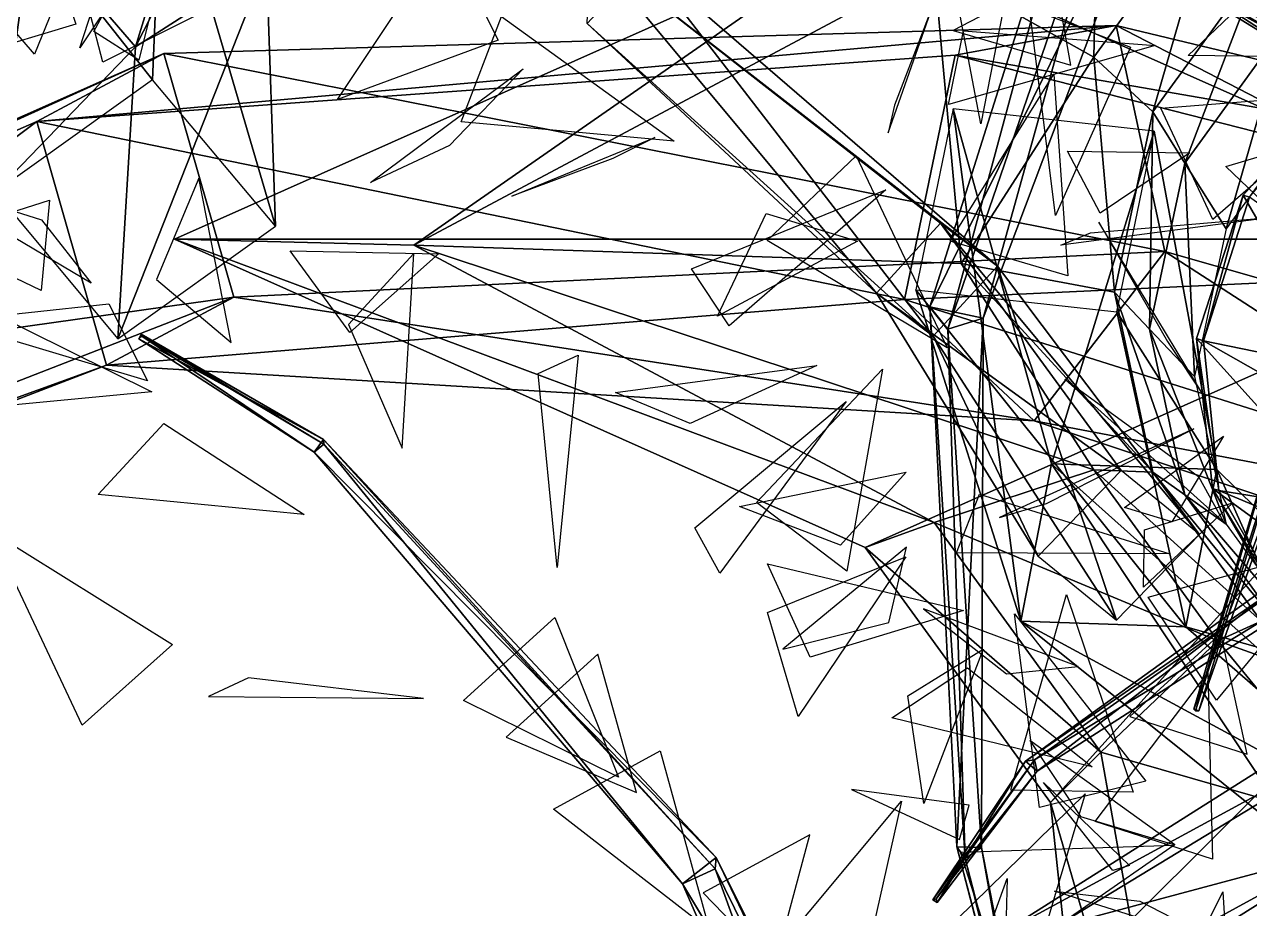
# Model space of a CAD drawing. Extents: x -154 to 171, y -158 to 169.
# Drawn here: x -37.24 to -7.49, y -16.26 to 5.22 of the extents above; entities that cross this region are included whole.
import ezdxf

# ---------------------------------------------------------------- set-up
doc = ezdxf.new("R2010")
doc.units = 0
for name, color, linetype in [('Branches', 15, 'CONTINUOUS'), ('Leaves', 3, 'CONTINUOUS'), ('Trunk', 15, 'CONTINUOUS')]:
    doc.layers.add(name, color=color, linetype=linetype)

msp = doc.modelspace()

# ---------------------------------------------------------------- linework, layer by layer
at = {"layer": 'Branches', "color": 15}
for points in [[(-28.947594, 15.638588, 184.084778), (-34.545963, 4.676399, 174.547104), (-31.3645, 6.728773, 172.941513)], [(-28.947594, 15.638588, 184.084778), (-31.596838, 14.268595, 185.937927), (-34.545963, 4.676399, 174.547104)], [(-31.596838, 14.268595, 185.937927), (-37.068512, 7.609795, 173.152908), (-34.545963, 4.676399, 174.547104)], [(-15.24773, -1.643296, 183.995026), (-9.394546, 10.192734, 178.813431), (-11.246903, 11.059394, 178.840042)], [(-14.811716, -2.184646, 182.863464), (-15.24773, -1.643296, 183.995026), (-11.246903, 11.059394, 178.840042)], [(-14.811716, -2.184646, 182.863464), (-11.246903, 11.059394, 178.840042), (-10.692714, 9.828115, 177.303848)], [(-15.24773, -1.643296, 183.995026), (-13.958473, -1.912923, 183.825485), (-9.394546, 10.192734, 178.813431)], [(-13.958473, -1.912923, 183.825485), (-10.692714, 9.828115, 177.303848), (-9.394546, 10.192734, 178.813431)], [(-13.958473, -1.912923, 183.825485), (-14.811716, -2.184646, 182.863464), (-10.692714, 9.828115, 177.303848)], [(-37.068512, 7.609795, 173.152908), (-33.887051, 9.662169, 171.547318), (-34.130859, 3.876416, 156.056793)], [(-33.887051, 9.662169, 171.547318), (-31.145008, 0.315724, 157.454941), (-34.130859, 3.876416, 156.056793)], [(-33.887051, 9.662169, 171.547318), (-31.3645, 6.728773, 172.941513), (-31.145008, 0.315724, 157.454941)], [(-34.545963, 4.676399, 174.547104), (-37.068512, 7.609795, 173.152908), (-37.955021, 1.142244, 157.260422)], [(-37.068512, 7.609795, 173.152908), (-34.130859, 3.876416, 156.056793), (-37.955021, 1.142244, 157.260422)], [(-23.575947, 5.242006, 179.565491), (-23.497858, 7.052024, 178.480881), (-16.550056, -1.311376, 169.879059)], [(-23.497858, 7.052024, 178.480881), (-14.988694, 0.3925, 169.679108), (-16.550056, -1.311376, 169.879059)], [(-23.497858, 7.052024, 178.480881), (-13.605385, -0.650468, 171.221741), (-14.988694, 0.3925, 169.679108)], [(-23.497858, 7.052024, 178.480881), (-22.178148, 6.75179, 180.13028), (-13.605385, -0.650468, 171.221741)], [(-31.3645, 6.728773, 172.941513), (-34.96917, -2.418447, 158.658569), (-31.145008, 0.315724, 157.454941)], [(-31.3645, 6.728773, 172.941513), (-34.545963, 4.676399, 174.547104), (-34.96917, -2.418447, 158.658569)], [(-22.178148, 6.75179, 180.13028), (-23.575947, 5.242006, 179.565491), (-15.166747, -2.354344, 171.421692)], [(-22.178148, 6.75179, 180.13028), (-15.166747, -2.354344, 171.421692), (-13.605385, -0.650468, 171.221741)], [(-9.887294, 6.840027, 313.927155), (-9.954453, 6.729447, 313.915466), (-5.380072, 3.915006, 312.684784)], [(-9.954453, 6.729447, 313.915466), (-9.938503, 6.806953, 313.812439), (-5.329359, 4.161436, 312.357208)], [(-9.954453, 6.729447, 313.915466), (-5.329359, 4.161436, 312.357208), (-5.380072, 3.915006, 312.684784)], [(-9.938503, 6.806953, 313.812439), (-9.887294, 6.840027, 313.927155), (-5.166536, 4.266594, 312.721954)], [(-9.938503, 6.806953, 313.812439), (-5.166536, 4.266594, 312.721954), (-5.329359, 4.161436, 312.357208)], [(-9.887294, 6.840027, 313.927155), (-5.380072, 3.915006, 312.684784), (-5.166536, 4.266594, 312.721954)], [(-36.94162, 2.859244, 154.402237), (-10.728753, 5.19547, 145.264618), (-14.639445, 4.473227, 140.717346)], [(-36.94162, 2.859244, 154.402237), (-33.85297, 4.516674, 159.523743), (-10.728753, 5.19547, 145.264618)], [(-33.85297, 4.516674, 159.523743), (-9.542207, -0.291827, 147.494995), (-10.728753, 5.19547, 145.264618)], [(-23.575947, 5.242006, 179.565491), (-16.550056, -1.311376, 169.879059), (-15.166747, -2.354344, 171.421692)], [(-14.639445, 4.473227, 140.717346), (-10.728753, 5.19547, 145.264618), (10.234354, 0.158861, 122.755569)], [(-10.728753, 5.19547, 145.264618), (11.522294, -6.292477, 125.570641), (10.234354, 0.158861, 122.755569)], [(-10.728753, 5.19547, 145.264618), (-9.542207, -0.291827, 147.494995), (11.522294, -6.292477, 125.570641)], [(-57.212959, -6.044036, 169.620956), (-33.85297, 4.516674, 159.523743), (-36.94162, 2.859244, 154.402237)], [(-57.212959, -6.044036, 169.620956), (-54.195148, -4.509834, 173.474731), (-33.85297, 4.516674, 159.523743)], [(-54.195148, -4.509834, 173.474731), (-32.158409, -1.401275, 160.313126), (-33.85297, 4.516674, 159.523743)], [(-34.545963, 4.676399, 174.547104), (-37.955021, 1.142244, 157.260422), (-34.96917, -2.418447, 158.658569)], [(-36.94162, 2.859244, 154.402237), (-14.639445, 4.473227, 140.717346), (-15.86984, -1.46044, 140.137344)], [(-33.85297, 4.516674, 159.523743), (-32.158409, -1.401275, 160.313126), (-9.542207, -0.291827, 147.494995)], [(-15.86984, -1.46044, 140.137344), (-14.639445, 4.473227, 140.717346), (4.856659, -0.501684, 118.081474)], [(-14.639445, 4.473227, 140.717346), (10.234354, 0.158861, 122.755569), (4.856659, -0.501684, 118.081474)], [(0, -12.147814, 95.634239), (-7.638345, 1.074133, 96.095802), (-5.184266, 3.798004, 96.190887)], [(-7.48674, 1.027253, 97.205933), (-5.184266, 3.798004, 96.190887), (-7.638345, 1.074133, 96.095802)], [(-13.044689, -9.279199, 158.784058), (-14.687978, 3.168195, 145.158966), (-15.594669, -1.225255, 142.95047)], [(-13.044689, -9.279199, 158.784058), (-12.29385, -5.455175, 160.446762), (-14.687978, 3.168195, 145.158966)], [(-12.29385, -5.455175, 160.446762), (-9.805258, 2.629665, 144.225708), (-14.687978, 3.168195, 145.158966)], [(-54.851643, -10.595896, 169.489685), (-57.212959, -6.044036, 169.620956), (-36.94162, 2.859244, 154.402237)], [(-54.851643, -10.595896, 169.489685), (-36.94162, 2.859244, 154.402237), (-35.247059, -3.058705, 155.19162)], [(-35.247059, -3.058705, 155.19162), (-36.94162, 2.859244, 154.402237), (-15.86984, -1.46044, 140.137344)], [(-12.29385, -5.455175, 160.446762), (-8.282524, -5.587651, 159.089111), (-9.805258, 2.629665, 144.225708)], [(-8.282524, -5.587651, 159.089111), (-10.711949, -1.763785, 142.017212), (-9.805258, 2.629665, 144.225708)], [(0, -12.147814, 95.634239), (-8.771684, -2.411803, 95.974113), (-7.638345, 1.074133, 96.095802)], [(-8.601775, -2.463095, 97.188751), (-7.638345, 1.074133, 96.095802), (-8.771684, -2.411803, 95.974113)], [(-8.601775, -2.463095, 97.188751), (-7.48674, 1.027253, 97.205933), (-7.638345, 1.074133, 96.095802)], [(-0.204536, -4.188604, 123.705757), (-7.48674, 1.027253, 97.205933), (-8.601775, -2.463095, 97.188751)], [(-16.550056, -1.311376, 169.879059), (-14.988694, 0.3925, 169.679108), (-10.608237, -5.618287, 157.949158)], [(-14.988694, 0.3925, 169.679108), (-8.702746, -7.168028, 159.534409), (-10.608237, -5.618287, 157.949158)], [(-14.988694, 0.3925, 169.679108), (-13.605385, -0.650468, 171.221741), (-8.702746, -7.168028, 159.534409)], [(-32.158409, -1.401275, 160.313126), (-12.719573, -4.405405, 144.326157), (-9.542207, -0.291827, 147.494995)], [(-9.542207, -0.291827, 147.494995), (-12.719573, -4.405405, 144.326157), (6.94059, -10.940168, 122.636345)], [(-9.542207, -0.291827, 147.494995), (6.94059, -10.940168, 122.636345), (11.522294, -6.292477, 125.570641)], [(-15.86984, -1.46044, 140.137344), (4.856659, -0.501684, 118.081474), (2.821001, -7.361262, 118.007782)], [(-13.605385, -0.650468, 171.221741), (-15.166747, -2.354344, 171.421692), (-10.718976, -9.248563, 159.924011)], [(-13.605385, -0.650468, 171.221741), (-10.718976, -9.248563, 159.924011), (-8.702746, -7.168028, 159.534409)], [(-54.195148, -4.509834, 173.474731), (-51.833832, -9.061693, 173.34346), (-32.158409, -1.401275, 160.313126)], [(-51.833832, -9.061693, 173.34346), (-35.247059, -3.058705, 155.19162), (-32.158409, -1.401275, 160.313126)], [(-32.158409, -1.401275, 160.313126), (-35.247059, -3.058705, 155.19162), (-12.719573, -4.405405, 144.326157)], [(-35.247059, -3.058705, 155.19162), (-15.86984, -1.46044, 140.137344), (-12.719573, -4.405405, 144.326157)], [(-15.166747, -2.354344, 171.421692), (-16.550056, -1.311376, 169.879059), (-12.624467, -7.698822, 158.33876)], [(-16.550056, -1.311376, 169.879059), (-10.608237, -5.618287, 157.949158), (-12.624467, -7.698822, 158.33876)], [(-12.719573, -4.405405, 144.326157), (-15.86984, -1.46044, 140.137344), (2.821001, -7.361262, 118.007782)], [(-9.033363, -9.411674, 157.426407), (-15.594669, -1.225255, 142.95047), (-10.711949, -1.763785, 142.017212)], [(-9.033363, -9.411674, 157.426407), (-13.044689, -9.279199, 158.784058), (-15.594669, -1.225255, 142.95047)], [(-14.593843, -14.761139, 189.100327), (-13.958473, -1.912923, 183.825485), (-15.24773, -1.643296, 183.995026)], [(-14.393926, -15.038533, 188.594208), (-15.24773, -1.643296, 183.995026), (-14.811716, -2.184646, 182.863464)], [(-14.393926, -15.038533, 188.594208), (-14.593843, -14.761139, 189.100327), (-15.24773, -1.643296, 183.995026)], [(-8.282524, -5.587651, 159.089111), (-9.033363, -9.411674, 157.426407), (-10.711949, -1.763785, 142.017212)], [(-8.837819, -11.413238, 267.394531), (-5.36696, -1.960779, 265.02594), (-5.940769, -1.639736, 265.102692)], [(-8.801948, -11.454994, 267.276886), (-8.837819, -11.413238, 267.394531), (-5.940769, -1.639736, 265.102692)], [(-8.801948, -11.454994, 267.276886), (-5.940769, -1.639736, 265.102692), (-5.769538, -1.889533, 264.514038)], [(-13.9984, -14.770671, 188.964615), (-14.811716, -2.184646, 182.863464), (-13.958473, -1.912923, 183.825485)], [(-14.593843, -14.761139, 189.100327), (-13.9984, -14.770671, 188.964615), (-13.958473, -1.912923, 183.825485)], [(-8.837819, -11.413238, 267.394531), (-8.717071, -11.457063, 267.375214), (-5.36696, -1.960779, 265.02594)], [(-8.717071, -11.457063, 267.375214), (-8.801948, -11.454994, 267.276886), (-5.769538, -1.889533, 264.514038)], [(-8.717071, -11.457063, 267.375214), (-5.769538, -1.889533, 264.514038), (-5.36696, -1.960779, 265.02594)], [(-34.460728, -2.418519, 244.421448), (-34.403824, -2.30637, 244.388901), (-29.976307, -4.860066, 242.808487)], [(-34.391464, -2.352852, 244.509567), (-34.403824, -2.30637, 244.388901), (-34.460728, -2.418519, 244.421448)], [(-34.391464, -2.352852, 244.509567), (-34.460728, -2.418519, 244.421448), (-30.201057, -5.167085, 242.923233)], [(-34.403824, -2.30637, 244.388901), (-29.972708, -4.97626, 243.192856), (-29.976307, -4.860066, 242.808487)], [(-34.403824, -2.30637, 244.388901), (-34.391464, -2.352852, 244.509567), (-29.972708, -4.97626, 243.192856)], [(-34.391464, -2.352852, 244.509567), (-30.201057, -5.167085, 242.923233), (-29.972708, -4.97626, 243.192856)], [(-15.166747, -2.354344, 171.421692), (-12.624467, -7.698822, 158.33876), (-10.718976, -9.248563, 159.924011)], [(-13.9984, -14.770671, 188.964615), (-14.393926, -15.038533, 188.594208), (-14.811716, -2.184646, 182.863464)], [(-34.460728, -2.418519, 244.421448), (-29.976307, -4.860066, 242.808487), (-30.201057, -5.167085, 242.923233)], [(0, -12.147814, 95.634239), (-8.388319, -6.057054, 95.846863), (-8.771684, -2.411803, 95.974113)], [(-8.229486, -6.10389, 96.955986), (-8.771684, -2.411803, 95.974113), (-8.388319, -6.057054, 95.846863)], [(-8.229486, -6.10389, 96.955986), (-8.601775, -2.463095, 97.188751), (-8.771684, -2.411803, 95.974113)], [(0.20664, -7.462109, 123.832634), (-8.601775, -2.463095, 97.188751), (-8.229486, -6.10389, 96.955986)], [(0.20664, -7.462109, 123.832634), (-0.204536, -4.188604, 123.705757), (-8.601775, -2.463095, 97.188751)], [(-51.833832, -9.061693, 173.34346), (-54.851643, -10.595896, 169.489685), (-35.247059, -3.058705, 155.19162)], [(-12.719573, -4.405405, 144.326157), (2.821001, -7.361262, 118.007782), (6.94059, -10.940168, 122.636345)], [(-30.201057, -5.167085, 242.923233), (-29.976307, -4.860066, 242.808487), (-20.438068, -15.014645, 240.929626)], [(-29.972708, -4.97626, 243.192856), (-30.201057, -5.167085, 242.923233), (-21.256989, -15.656905, 241.307556)], [(-29.976307, -4.860066, 242.808487), (-20.466372, -15.295988, 242.0121), (-20.438068, -15.014645, 240.929626)], [(-29.976307, -4.860066, 242.808487), (-29.972708, -4.97626, 243.192856), (-20.466372, -15.295988, 242.0121)], [(-29.972708, -4.97626, 243.192856), (-21.256989, -15.656905, 241.307556), (-20.466372, -15.295988, 242.0121)], [(-30.201057, -5.167085, 242.923233), (-20.438068, -15.014645, 240.929626), (-21.256989, -15.656905, 241.307556)], [(-12.924838, -12.677751, 273.33786), (-2.203194, -5.287863, 267.834747), (-2.786403, -5.36746, 266.908905)], [(-12.924838, -12.677751, 273.33786), (-12.70898, -12.640502, 273.648224), (-2.203194, -5.287863, 267.834747)], [(-12.70898, -12.640502, 273.648224), (-2.172826, -6.203355, 267.230927), (-2.203194, -5.287863, 267.834747)], [(-6.036052, -14.891586, 171.604523), (-12.29385, -5.455175, 160.446762), (-13.044689, -9.279199, 158.784058)], [(-12.642386, -12.918467, 273.39801), (-12.924838, -12.677751, 273.33786), (-2.786403, -5.36746, 266.908905)], [(-12.642386, -12.918467, 273.39801), (-2.786403, -5.36746, 266.908905), (-2.172826, -6.203355, 267.230927)], [(-6.036052, -14.891586, 171.604523), (-5.693683, -11.365495, 172.33493), (-12.29385, -5.455175, 160.446762)], [(-5.693683, -11.365495, 172.33493), (-8.282524, -5.587651, 159.089111), (-12.29385, -5.455175, 160.446762)], [(-2.508611, -11.26894, 170.623199), (-9.033363, -9.411674, 157.426407), (-8.282524, -5.587651, 159.089111)], [(-5.693683, -11.365495, 172.33493), (-2.508611, -11.26894, 170.623199), (-8.282524, -5.587651, 159.089111)], [(-12.70898, -12.640502, 273.648224), (-12.642386, -12.918467, 273.39801), (-2.172826, -6.203355, 267.230927)], [(0, -12.147814, 95.634239), (-6.554537, -9.231322, 95.736053), (-8.388319, -6.057054, 95.846863)], [(-6.434243, -9.265605, 96.547882), (-8.388319, -6.057054, 95.846863), (-6.554537, -9.231322, 95.736053)], [(-6.434243, -9.265605, 96.547882), (-8.229486, -6.10389, 96.955986), (-8.388319, -6.057054, 95.846863)], [(1.839998, -10.307703, 123.54068), (-8.229486, -6.10389, 96.955986), (-6.434243, -9.265605, 96.547882)], [(1.839998, -10.307703, 123.54068), (0.20664, -7.462109, 123.832634), (-8.229486, -6.10389, 96.955986)], [(-2.850981, -14.795032, 169.892792), (-13.044689, -9.279199, 158.784058), (-9.033363, -9.411674, 157.426407)], [(-2.850981, -14.795032, 169.892792), (-6.036052, -14.891586, 171.604523), (-13.044689, -9.279199, 158.784058)], [(-2.508611, -11.26894, 170.623199), (-2.850981, -14.795032, 169.892792), (-9.033363, -9.411674, 157.426407)], [(-13.630527, -16.939053, 180.748062), (-3.709943, -11.544402, 172.277069), (-5.794305, -11.983121, 170.401077)], [(-13.630527, -16.939053, 180.748062), (-12.217018, -16.711128, 182.464722), (-3.709943, -11.544402, 172.277069)], [(-12.217018, -16.711128, 182.464722), (-2.750358, -14.177405, 171.826645), (-3.709943, -11.544402, 172.277069)], [(-8.837819, -11.413238, 267.394531), (-8.801948, -11.454994, 267.276886), (-8.717071, -11.457063, 267.375214)], [(-12.80809, -18.968803, 180.300171), (-13.630527, -16.939053, 180.748062), (-5.794305, -11.983121, 170.401077)], [(-12.80809, -18.968803, 180.300171), (-5.794305, -11.983121, 170.401077), (-4.834721, -14.616124, 169.950653)], [(-15.179895, -16.043577, 276.137207), (-12.70898, -12.640502, 273.648224), (-12.924838, -12.677751, 273.33786)], [(-15.179895, -16.043577, 276.137207), (-15.097485, -16.021957, 276.235291), (-12.70898, -12.640502, 273.648224)], [(-15.070726, -16.113316, 276.146881), (-15.179895, -16.043577, 276.137207), (-12.924838, -12.677751, 273.33786)], [(-15.097485, -16.021957, 276.235291), (-12.642386, -12.918467, 273.39801), (-12.70898, -12.640502, 273.648224)], [(-15.070726, -16.113316, 276.146881), (-12.924838, -12.677751, 273.33786), (-12.642386, -12.918467, 273.39801)], [(-15.097485, -16.021957, 276.235291), (-15.070726, -16.113316, 276.146881), (-12.642386, -12.918467, 273.39801)], [(-12.217018, -16.711128, 182.464722), (-11.394582, -18.740879, 182.01683), (-2.750358, -14.177405, 171.826645)], [(-11.394582, -18.740879, 182.01683), (-4.834721, -14.616124, 169.950653), (-2.750358, -14.177405, 171.826645)], [(-12.72024, -21.988811, 194.787521), (-13.9984, -14.770671, 188.964615), (-14.593843, -14.761139, 189.100327)], [(-12.676374, -22.059996, 194.68811), (-14.593843, -14.761139, 189.100327), (-14.393926, -15.038533, 188.594208)], [(-12.676374, -22.059996, 194.68811), (-12.72024, -21.988811, 194.787521), (-14.593843, -14.761139, 189.100327)], [(-12.594309, -21.985462, 194.755829), (-14.393926, -15.038533, 188.594208), (-13.9984, -14.770671, 188.964615)], [(-12.72024, -21.988811, 194.787521), (-12.594309, -21.985462, 194.755829), (-13.9984, -14.770671, 188.964615)], [(-11.394582, -18.740879, 182.01683), (-12.80809, -18.968803, 180.300171), (-4.834721, -14.616124, 169.950653)], [(-21.256989, -15.656905, 241.307556), (-20.438068, -15.014645, 240.929626), (-14.535851, -26.864498, 236.769745)], [(-20.438068, -15.014645, 240.929626), (-20.466372, -15.295988, 242.0121), (-14.384542, -27.667194, 238.414078)], [(-20.438068, -15.014645, 240.929626), (-14.384542, -27.667194, 238.414078), (-14.535851, -26.864498, 236.769745)], [(-12.594309, -21.985462, 194.755829), (-12.676374, -22.059996, 194.68811), (-14.393926, -15.038533, 188.594208)], [(-20.466372, -15.295988, 242.0121), (-21.256989, -15.656905, 241.307556), (-15.906545, -27.872303, 237.407867)], [(-20.466372, -15.295988, 242.0121), (-15.906545, -27.872303, 237.407867), (-14.384542, -27.667194, 238.414078)], [(-21.256989, -15.656905, 241.307556), (-14.535851, -26.864498, 236.769745), (-15.906545, -27.872303, 237.407867)], [(-15.097485, -16.021957, 276.235291), (-15.179895, -16.043577, 276.137207), (-15.070726, -16.113316, 276.146881)]]:
    msp.add_3dface(points, dxfattribs=at)
at = {"layer": 'Leaves', "color": 3}
for points in [[(-37.415276, 9.529231, 197.374252), (-35.996284, 5.223552, 199.962234), (-38.419632, 4.500111, 198.348541)], [(-33.224277, 9.347362, 282.756409), (-34.46106, 4.353784, 283.642151), (-35.555099, 5.045865, 280.935852)], [(-40.402153, 8.459743, 310.177094), (-36.267227, 6.293609, 312.513824), (-37.000408, 4.500446, 310.223175)], [(-7.874303, 8.336611, 178.045532), (-5.28815, 4.268375, 180.048355), (-6.235681, 3.432616, 177.327377)], [(-34.7547, 8.17121, 191.589676), (-34.41386, 6.87738, 196.635437), (-35.900127, 4.655214, 195.2742)], [(-14.009727, 2.802197, 170.946472), (-14.983039, 7.907886, 171.430817), (-13.16655, 7.157771, 173.697464)], [(-29.639248, 3.399054, 157.874115), (-26.998989, 7.361317, 160.014099), (-25.732227, 4.836231, 161.023682)], [(-30.769154, 6.593339, 182.221008), (-35.337181, 4.30615, 183.294266), (-35.935043, 6.611914, 181.470535)], [(-12.207606, 6.368874, 183.296677), (-14.684756, 5.072159, 187.70488), (-11.82488, 4.231838, 188.043945)], [(-8.974295, 4.461501, 145.202911), (-7.287492, 6.085066, 149.868607), (-5.091395, 4.414206, 148.691589)], [(-16.262888, 2.584247, 177.00383), (-15.134294, 5.814172, 180.946396), (-16.112858, 3.259621, 182.177933)], [(-21.464186, 2.385544, 172.458786), (-26.636555, 2.85759, 172.98201), (-25.65799, 5.412141, 171.750473)], [(-12.198645, 0.576316, 166.705032), (-12.829599, 5.611392, 167.929749), (-10.379523, 4.671114, 169.383362)], [(-9.779532, 4.709615, 312.341064), (-14.798934, 3.276328, 312.377075), (-14.430588, 5.066247, 309.997894)], [(-25.12722, 4.14146, 182.183792), (-26.917381, 2.280959, 186.720734), (-28.837547, 1.376838, 184.600464)], [(-12.24251, 4.014607, 177.756454), (-11.900782, -0.887834, 175.995987), (-14.760658, -0.047513, 175.656921)], [(-4.828119, 3.566885, 304.944366), (-8.37971, 0.479, 307.202942), (-9.63998, 3.187974, 306.932434)], [(-3.307063, 3.183589, 261.27124), (-6.110423, -0.09561, 258.332184), (-8.060396, 1.772748, 259.638641)], [(-21.932434, 2.47124, 179.880661), (-22.951504, 1.965399, 184.975327), (-25.405172, 1.052154, 183.510574)], [(-11.113998, 0.637412, 154.85527), (-11.910817, 2.145062, 159.789032), (-8.940485, 2.099257, 159.370667)], [(-14.83361, -2.633084, 161.459351), (-19.206459, -0.024627, 162.610062), (-17.037811, 2.024344, 162.295929)], [(-39.803814, 1.414803, 317.448853), (-36.82798, 0.472417, 321.632904), (-35.624596, -1.065104, 319.355194)], [(-32.221439, -2.504683, 245.815979), (-33.009487, 1.485725, 249.087921), (-34.035011, -0.974063, 250.465515)], [(-16.31966, 1.201792, 181.235596), (-20.123499, -2.10304, 179.872177), (-21.038137, -0.720117, 182.372375)], [(-36.632805, 0.953012, 169.838623), (-36.833023, -1.246778, 174.568405), (-39.5051, 0.0339, 174.099503)], [(-17.009285, -0.041831, 149.579651), (-20.411942, -1.864406, 153.093933), (-19.222889, 0.631318, 154.259064)], [(-6.899377, 0.536504, 264.941284), (-12.071862, -0.138157, 264.740723), (-11.352433, 0.154751, 267.638428)], [(-11.150396, 0.41476, 183.561981), (-9.48198, -2.479567, 187.57312), (-8.567343, -3.86249, 185.072922)], [(-30.785244, -0.282244, 164.815475), (-27.181887, -0.35615, 168.591766), (-29.340139, -2.267285, 169.422134)], [(-28.071365, -5.069962, 244.598526), (-27.780811, -0.343356, 246.795074), (-29.37439, -2.065995, 248.664032)], [(-34.148403, -3.706002, 242.23645), (-39.176308, -4.179279, 240.915024), (-38.150784, -1.719492, 239.53743)], [(-39.100601, -1.986037, 319.858856), (-35.190624, -1.564734, 323.291718), (-34.253834, -3.437884, 321.143768)], [(-24.300787, -7.971643, 241.471741), (-24.761528, -3.260277, 239.271561), (-23.796227, -2.811223, 242.076294)], [(-17.998585, -3.067784, 172.200562), (-21.069046, -4.471501, 176.182007), (-22.885536, -3.721386, 173.915359)], [(-16.401834, -3.152167, 142.152649), (-17.265369, -8.064839, 143.692108), (-19.461466, -6.393979, 144.869125)], [(-11.970731, -3.395076, 184.768784), (-8.729249, -5.759116, 188.108551), (-8.117967, -6.862693, 185.386703)], [(-17.281431, -3.936561, 183.795639), (-20.349209, -8.109805, 183.145432), (-20.960491, -7.006228, 185.867279)], [(-30.444565, -6.684839, 241.086563), (-35.44725, -6.198361, 239.677139), (-33.853672, -4.475722, 237.808182)], [(-8.837318, -4.606955, 266.526611), (-13.555878, -6.761258, 267.113281), (-12.415013, -6.42134, 269.866974)], [(-9.377485, -6.861729, 167.819702), (-10.526483, -6.514865, 172.899994), (-8.120334, -4.783099, 172.44017)], [(-15.825408, -5.653802, 168.787979), (-17.423918, -7.429872, 173.429138), (-19.873993, -6.489594, 171.975525)], [(-9.421744, -7.644039, 269.940765), (-14.60084, -7.614488, 269.287994), (-14.049445, -6.192379, 271.871307)], [(-10.037503, -7.053332, 165.738068), (-7.894117, -6.402782, 170.453217), (-10.062765, -8.451754, 170.767349)], [(-38.06916, -7.088122, 321.959015), (-33.649342, -9.844329, 322.303314), (-35.839565, -11.800497, 321.68985)], [(-5.141758, -7.384706, 266.068329), (-8.29243, -11.192448, 264.387756), (-9.945573, -8.691458, 264.498077)], [(-15.83399, -7.715143, 156.751862), (-18.44978, -11.590232, 159.073792), (-19.194818, -9.064684, 160.511337)], [(-15.814582, -7.479648, 188.234421), (-18.824018, -9.95461, 191.708298), (-16.246861, -9.312259, 193.103165)], [(-14.436786, -9.015304, 159.128754), (-18.156773, -10.15394, 162.609451), (-19.194763, -7.879503, 160.951294)], [(-11.933578, -8.631083, 150.051147), (-10.313492, -13.42784, 151.32254), (-13.283824, -13.382036, 151.740906)], [(-22.812674, -13.062671, 239.180878), (-26.581245, -11.205665, 236.082581), (-24.359125, -9.190631, 236.039886)], [(-11.647537, -10.378108, 274.411163), (-15.402026, -8.978527, 277.75705), (-13.389851, -10.553531, 279.328827)], [(-13.191926, -9.097102, 184.133621), (-10.008786, -13.159426, 183.349304), (-12.585945, -13.801777, 181.954437)], [(-8.181393, -9.576851, 269.051636), (-10.397877, -11.588916, 273.328156), (-7.542515, -12.509176, 273.322845)], [(-22.37533, -13.436954, 244.277893), (-23.318893, -10.080875, 248.163315), (-25.541014, -12.095909, 248.206009)], [(-13.952991, -9.958917, 162.680634), (-15.395125, -13.706594, 166.016068), (-15.787819, -11.092394, 167.434433)], [(-11.311176, -12.817348, 177.308365), (-16.175835, -11.623726, 178.778168), (-14.337685, -10.41091, 180.815384)], [(-27.55118, -11.155569, 243.100189), (-31.802574, -10.653852, 246.087494), (-32.767876, -11.102905, 243.282761)], [(-8.497089, -10.532577, 264.933838), (-8.384821, -15.059133, 262.336212), (-11.240183, -14.138872, 262.341522)], [(-12.82, -12.173685, 189.777008), (-11.594623, -14.020931, 194.503113), (-9.305259, -14.70625, 192.689514)], [(-20.606634, -16.778435, 238.251297), (-24.389277, -13.839051, 236.177261), (-21.799887, -12.429518, 235.622025)], [(-14.296316, -13.743253, 277.012695), (-17.152922, -13.364428, 281.365448), (-14.528368, -14.581181, 282.159943)], [(-10.8065, -15.329408, 183.365875), (-12.493482, -13.195762, 187.821396), (-10.39906, -15.209439, 188.568726)], [(-15.940853, -13.64818, 186.394653), (-16.992525, -18.338217, 184.358109), (-19.281889, -17.652897, 186.171707)], [(-11.481705, -13.472104, 271.098541), (-12.965494, -18.470867, 270.852051), (-14.97767, -16.895863, 269.280273)], [(-19.027758, -17.663918, 243.366653), (-18.163528, -14.468901, 247.403351), (-20.752918, -15.878434, 247.958588)], [(-9.318778, -14.715864, 171.210297), (-13.606297, -17.693644, 171.209702), (-14.503833, -14.890258, 171.788879)], [(-15.147207, -20.439663, 239.79866), (-13.37729, -15.528758, 239.819), (-13.394954, -16.450544, 242.673828)], [(-12.223423, -15.83288, 191.739609), (-10.149311, -16.076128, 196.523849), (-8.080135, -17.143461, 194.631943)], [(-8.135571, -15.85004, 169.104141), (-7.839866, -20.697983, 171.017258), (-9.79929, -19.211397, 172.735031)]]:
    msp.add_3dface(points, dxfattribs=at)
at = {"layer": 'Trunk', "color": 15}
for points in [[(0, 0), (-10.382971, 31.955498), (-12.320367, 13.683154)], [(0, 0), (1.92463, 18.311634), (-10.382971, 31.955498)], [(0, 0), (-12.320367, 13.683154), (-16.820656, 7.489038)], [(-11.268425, 4.424989, 17.506041), (-15.147131, 6.599311, 4.719556), (-11.094586, 12.173765, 4.914153)], [(-8.253611, 8.572, 17.650806), (-11.268425, 4.424989, 17.506041), (-11.094586, 12.173765, 4.914153)], [(-9.838326, 3.097558, 37.281139), (-11.268425, 4.424989, 17.506041), (-8.253611, 8.572, 17.650806)], [(-7.206127, 6.718263, 37.407536), (-9.838326, 3.097558, 37.281139), (-8.253611, 8.572, 17.650806)], [(0, 0), (-16.820656, 7.489038), (-33.599998, 0)], [(-27.781382, -0.140522, 4.484278), (-33.599998, 0), (-16.820656, 7.489038)], [(-15.147131, 6.599311, 4.719556), (-27.781382, -0.140522, 4.484278), (-16.820656, 7.489038)], [(-14.488322, -0.588983, 17.331009), (-27.781382, -0.140522, 4.484278), (-15.147131, 6.599311, 4.719556)], [(-11.268425, 4.424989, 17.506041), (-14.488322, -0.588983, 17.331009), (-15.147131, 6.599311, 4.719556)], [(-9.059041, 1.852392, 63.005295), (-9.838326, 3.097558, 37.281139), (-7.206127, 6.718263, 37.407536)], [(-6.635336, 5.186305, 63.121677), (-9.059041, 1.852392, 63.005295), (-7.206127, 6.718263, 37.407536)], [(-8.057471, 0.252051, 96.067101), (-9.059041, 1.852392, 63.005295), (-6.635336, 5.186305, 63.121677)], [(-5.901732, 3.217365, 96.170616), (-8.057471, 0.252051, 96.067101), (-6.635336, 5.186305, 63.121677)], [(-10.769388, -1.28008, 37.128323), (-14.488322, -0.588983, 17.331009), (-11.268425, 4.424989, 17.506041)], [(-9.838326, 3.097558, 37.281139), (-10.769388, -1.28008, 37.128323), (-11.268425, 4.424989, 17.506041)], [(-9.916355, -2.178498, 62.864582), (-10.769388, -1.28008, 37.128323), (-9.838326, 3.097558, 37.281139)], [(-9.059041, 1.852392, 63.005295), (-9.916355, -2.178498, 62.864582), (-9.838326, 3.097558, 37.281139)], [(-8.82, -3.333183, 95.941948), (-9.916355, -2.178498, 62.864582), (-9.059041, 1.852392, 63.005295)], [(-8.057471, 0.252051, 96.067101), (-8.82, -3.333183, 95.941948), (-9.059041, 1.852392, 63.005295)], [(0, 0), (-33.599998, 0), (-16.820656, -7.489038)], [(-27.781382, -0.140522, 4.484278), (-15.147131, -6.880354, 4.249), (-33.599998, 0)], [(-15.147131, -6.880354, 4.249), (-16.820656, -7.489038), (-33.599998, 0)], [(0, 0), (-16.820656, -7.489038), (-12.320367, -13.683154)], [(0, 0), (-12.320367, -13.683154), (-10.382971, -31.955498)], [(0, 0), (-10.382971, -31.955498), (1.92463, -18.311634)], [(-14.488322, -0.588983, 17.331009), (-11.268425, -5.602956, 17.155977), (-27.781382, -0.140522, 4.484278)], [(-11.268425, -5.602956, 17.155977), (-15.147131, -6.880354, 4.249), (-27.781382, -0.140522, 4.484278)], [(-10.769388, -1.28008, 37.128323), (-9.838326, -5.657719, 36.975506), (-14.488322, -0.588983, 17.331009)], [(-9.838326, -5.657719, 36.975506), (-11.268425, -5.602956, 17.155977), (-14.488322, -0.588983, 17.331009)], [(-9.916355, -2.178498, 62.864582), (-9.059041, -6.209387, 62.723869), (-10.769388, -1.28008, 37.128323)], [(-9.059041, -6.209387, 62.723869), (-9.838326, -5.657719, 36.975506), (-10.769388, -1.28008, 37.128323)], [(-8.82, -3.333183, 95.941948), (-8.057471, -6.918416, 95.816795), (-9.916355, -2.178498, 62.864582)], [(-8.057471, -6.918416, 95.816795), (-9.059041, -6.209387, 62.723869), (-9.916355, -2.178498, 62.864582)], [(-11.268425, -5.602956, 17.155977), (-8.253611, -9.749967, 17.011211), (-15.147131, -6.880354, 4.249)], [(-9.838326, -5.657719, 36.975506), (-7.206127, -9.278423, 36.84911), (-11.268425, -5.602956, 17.155977)], [(-7.206127, -9.278423, 36.84911), (-8.253611, -9.749967, 17.011211), (-11.268425, -5.602956, 17.155977)], [(-9.059041, -6.209387, 62.723869), (-6.635336, -9.5433, 62.607487), (-9.838326, -5.657719, 36.975506)], [(-6.635336, -9.5433, 62.607487), (-7.206127, -9.278423, 36.84911), (-9.838326, -5.657719, 36.975506)], [(-8.057471, -6.918416, 95.816795), (-5.901732, -9.88373, 95.71328), (-9.059041, -6.209387, 62.723869)], [(-5.901732, -9.88373, 95.71328), (-6.635336, -9.5433, 62.607487), (-9.059041, -6.209387, 62.723869)], [(-15.147131, -6.880354, 4.249), (-11.094586, -12.454809, 4.054403), (-16.820656, -7.489038)], [(-8.253611, -9.749967, 17.011211), (-11.094586, -12.454809, 4.054403), (-15.147131, -6.880354, 4.249)], [(-11.094586, -12.454809, 4.054403), (-12.320367, -13.683154), (-16.820656, -7.489038)], [(-7.206127, -9.278423, 36.84911), (-3.327924, -11.516142, 36.770996), (-8.253611, -9.749967, 17.011211)], [(-8.253611, -9.749967, 17.011211), (-4.477138, -14.359809, 16.850288), (-11.094586, -12.454809, 4.054403)], [(-3.327924, -11.516142, 36.770996), (-4.477138, -14.359809, 16.850288), (-8.253611, -9.749967, 17.011211)], [(-11.094586, -12.454809, 4.054403), (-8.584919, -26.546103, 3.562495), (-12.320367, -13.683154)], [(-4.477138, -14.359809, 16.850288), (-8.584919, -26.546103, 3.562495), (-11.094586, -12.454809, 4.054403)], [(-4.477138, -14.359809, 16.850288), (1.28934, -12.848772, 16.903036), (-8.584919, -26.546103, 3.562495)], [(1.28934, -12.848772, 16.903036), (1.733145, -16.620255, 3.908993), (-8.584919, -26.546103, 3.562495)], [(-8.584919, -26.546103, 3.562495), (-10.382971, -31.955498), (-12.320367, -13.683154)]]:
    msp.add_3dface(points, dxfattribs=at)

doc.saveas('drawing.dxf')
